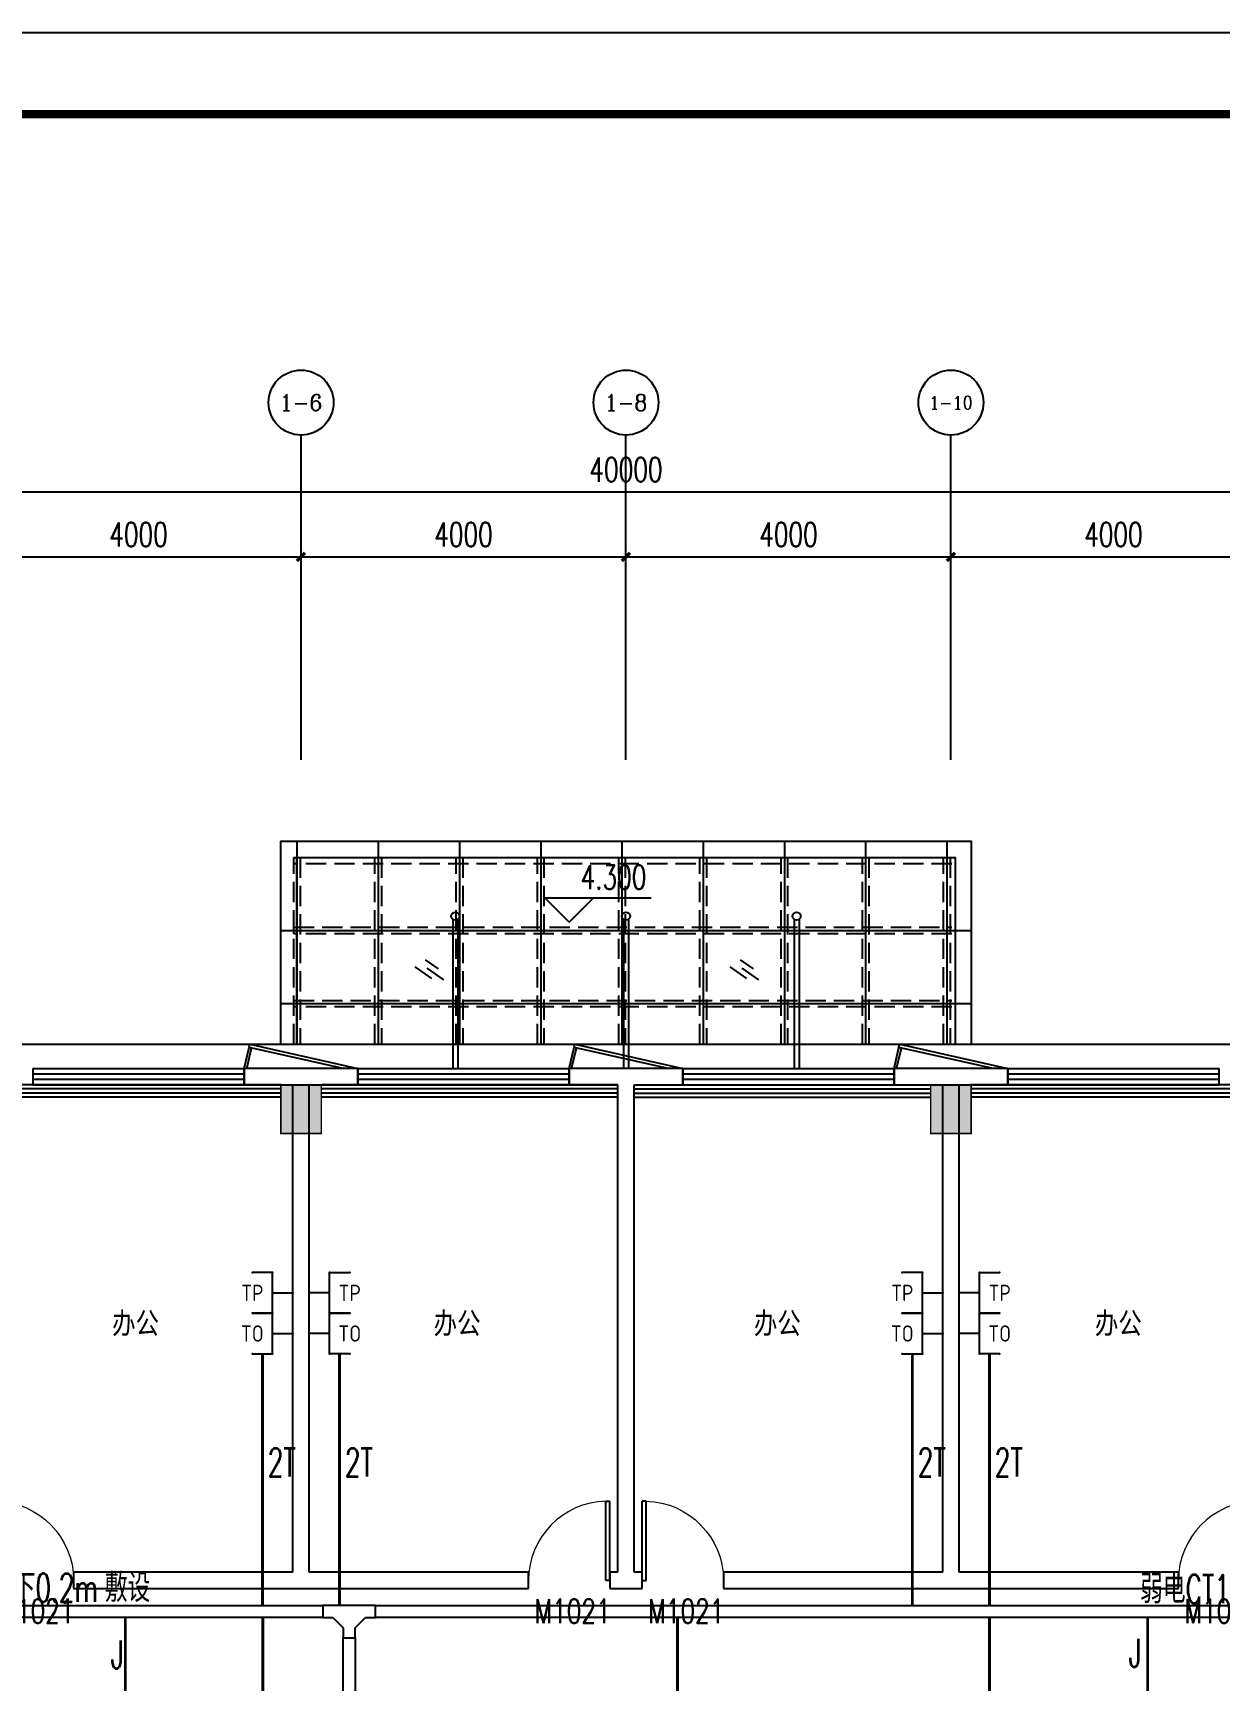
# Model space of a CAD drawing. Extents: x -6243262 to 3079315, y -2914302 to 172723.
# Drawn here: x -5767781 to -5753181, y -778051 to -757772 of the extents above; entities that cross this region are included whole.
import ezdxf
from ezdxf.enums import TextEntityAlignment as Align

# ---------------------------------------------------------------- set-up
doc = ezdxf.new("R2010")
doc.units = 0
doc.header["$LTSCALE"] = 1000
doc.linetypes.add('DASH', pattern=[0.35, 0.25, -0.1])
for name, color, linetype in [('0-柱网', 2, 'Continuous'), ('0-铝板', 32, 'Continuous'), ('A-FLOR-OTHER1-ON', 253, 'Continuous'), ('AXIS', 3, 'Continuous'), ('AXIS_TEXT', 7, 'Continuous'), ('CABLETRAY', 4, 'Continuous'), ('DIM_ELEV', 3, 'Continuous'), ('EQUIP-通讯', 3, 'Continuous'), ('J-DOOR-窗', 126, 'Continuous'), ('J-ELEV-立面栏杆', 36, 'Continuous'), ('PUB_TEXT', 7, 'Continuous'), ('PUB_TITLE', 4, 'Continuous'), ('STAIR', 2, 'Continuous'), ('TEL_TEXT', 7, 'Continuous'), ('WALL', 9, 'Continuous'), ('WINDOW', 4, 'Continuous'), ('WINDOW_TEXT', 7, 'Continuous'), ('WIRE-通讯', 4, 'Continuous'), ('门窗开启', 8, 'Continuous')]:
    doc.layers.add(name, color=color, linetype=linetype)
doc.styles.add('-宋体', font='', dxfattribs={"width": 0.8})
doc.styles.add('_TCH_AXIS', font='COMPLEX', dxfattribs={"bigfont": 'GBCBIG'})
doc.styles.add('_TCH_DIM', font='SIMPLEX', dxfattribs={"bigfont": 'GBCBIG'})
doc.styles.add('_TCH_DIM_T3', font='SIMPLEX', dxfattribs={"width": 0.705882, "bigfont": 'GBCBIG'})
doc.styles.add('_TCH_WINDOW', font='SIMPLEX', dxfattribs={"height": 3.5, "bigfont": 'GBCBIG'})
doc.styles.add('_TEL_ATTDEF', font='gbenor', dxfattribs={"bigfont": 'gbcbig'})
doc.styles.add('_TEL_DIM', font='SIMPLEX', dxfattribs={"width": 0.8, "height": 3.5, "bigfont": 'HZTXT'})
doc.styles.add('COMPLEX', font='COMPLEX')
doc.styles.get('-宋体').set_extended_font_data('SimSun')
doc.dimstyles.new('_TCH_ARCH&&100', dxfattribs={"dimtxt": 297.5, "dimasz": 100, "dimexe": 250, "dimexo": 300, "dimgap": 126.25, "dimtad": 1, "dimdec": 0, "dimzin": 0, "dimdsep": 46, "dimtxsty": '_TCH_DIM_T3', "dimblk": 'ARCHTICK', "dimcen": 0.09, "dimclrt": 7, "dimazin": 2, "dimtfac": 1, "dimtdec": 0, "dimtix": 1, "dimtmove": 2, "dimatfit": 3, "dimfxl": 0, "dimtolj": 1, "dimtzin": 0, "dimarcsym": 0})

# ---------------------------------------------------------------- blocks, each defined once
blk = doc.blocks.new('1#柱网')
at = {"layer": '0-柱网'}
for points in [[(509855, 93967), (509855, 93367), (510355, 93367), (510355, 93967)], [(517855, 93967), (517855, 93367), (518355, 93367), (518355, 93967)]]:
    blk.add_hatch(color=0, dxfattribs=at).paths.add_polyline_path(points)
at = {"layer": '0-柱网', "color": 0, "const_width": 20}
for points in [[(509855, 93967), (509855, 93367), (510355, 93367), (510355, 93967), (509855, 93967)], [(517855, 93967), (517855, 93367), (518355, 93367), (518355, 93967), (517855, 93967)]]:
    blk.add_lwpolyline(points, dxfattribs=at)
blk = doc.blocks.new('A$C22252488')
at = {"layer": '0-铝板', "color": 0}
blk.add_lwpolyline([(1218, 0), (60, 261), (69, 300), (1400, 0)], dxfattribs=at)
at = {"layer": 'WINDOW', "color": 0}
for points in [[(0, 0), (60, 261)], [(31, 0), (90, 254)]]:
    blk.add_lwpolyline(points, dxfattribs=at)
blk = doc.blocks.new('01')
at = {"layer": 'A-FLOR-OTHER1-ON', "color": 0}
for points in [[(-34500, 150), (-31850, 150)], [(-34500, 0), (-31850, 0)], [(-31350, 150), (-27700, 150)], [(-31350, 0), (-27700, 0)], [(-23850, 150), (-27500, 150)], [(-23850, 0), (-27500, 0)], [(-19700, 150), (-23350, 150)], [(-19700, 0), (-23350, 0)], [(-19500, 150), (-15850, 150)], [(-19500, 0), (-15850, 0)], [(-11700, 150), (-15350, 150)], [(-11700, 0), (-15350, 0)], [(-11500, 150), (-7850, 150)], [(-11500, 0), (-7850, 0)], [(-3700, 150), (-7350, 150)], [(-3700, 0), (-7350, 0)], [(-3500, 150), (0, 150)], [(-3500, 0), (0, 0)]]:
    blk.add_lwpolyline(points, dxfattribs=at)
at = {"layer": 'STAIR', "color": 0}
for points in [[(-34500, 100), (-31850, 100)], [(-34500, 50), (-31850, 50)], [(-31350, 100), (-27700, 100)], [(-31350, 50), (-27700, 50)], [(-23850, 100), (-27500, 100)], [(-23850, 50), (-27500, 50)], [(-19700, 100), (-23350, 100)], [(-19700, 50), (-23350, 50)], [(-19500, 100), (-15850, 100)], [(-19500, 50), (-15850, 50)], [(-11700, 100), (-15350, 100)], [(-11700, 50), (-15350, 50)], [(-11500, 100), (-7850, 100)], [(-11500, 50), (-7850, 50)], [(-3700, 100), (-7350, 100)], [(-3700, 50), (-7350, 50)], [(-3500, 100), (0, 100)], [(-3500, 50), (0, 50)]]:
    blk.add_lwpolyline(points, dxfattribs=at)
blk = doc.blocks.new('_AXISO')
at = {"color": 0}
blk.add_circle((0, 0), 0.5, dxfattribs=at)
at = {"layer": 'AXIS_TEXT', "color": 0, "style": 'COMPLEX', "width": 1.041667}
blk.add_attdef('A', text='', height=0.56, dxfattribs=at).set_placement((-0.25, -0.28), (0.25, -0.28), align=Align.FIT)
blk = doc.blocks.new('$DorLib2D$00000001')
at = {"color": 0}
for p, q in [((0.45, 0.975), (0.5, 0.975)), ((0.45, 0), (0.45, 0.975)), ((0.5, 0), (0.5, 0.975)), ((0.5, 0), (0.45, 0))]:
    blk.add_line(p, q, dxfattribs=at)
at = {"color": 0, "lineweight": 13}
blk.add_arc((0.475, 0), 0.975, 91.4693, 180, dxfattribs=at)
blk = doc.blocks.new('_ArchTick')
at = {"color": 0, "linetype": 'ByBlock', "const_width": 0.4}
blk.add_lwpolyline([(-0.5, -0.5), (0.5, 0.5)], dxfattribs=at)
blk = doc.blocks.new('*D97')
at = {"layer": 'AXIS', "color": 0, "lineweight": -2, "transparency": 16777216}
for p, q in [((1357095, -767052), (1357095, -763802)), ((1397095, -767052), (1397095, -763802)), ((1357095, -764052), (1397095, -764052))]:
    blk.add_line(p, q, dxfattribs=at)
at = {"layer": 'Defpoints', "color": 0, "transparency": 16777216}
for p in [(1397095, -764052), (1357095, -767352), (1397095, -767352)]:
    blk.add_point(p, dxfattribs=at)
at = {"layer": 'AXIS', "color": 0, "lineweight": -2, "transparency": 16777216, "xscale": 100, "yscale": 100, "zscale": 100, "rotation": 180}
blk.add_blockref('_ArchTick', (1357095, -764052), dxfattribs=at)
at = {"layer": 'AXIS', "color": 0, "lineweight": -2, "transparency": 16777216, "xscale": 100, "yscale": 100, "zscale": 100}
blk.add_blockref('_ArchTick', (1397095, -764052), dxfattribs=at)
at = {"layer": 'AXIS', "color": 7, "transparency": 16777216, "insert": (1377095, -763777), "char_height": 297.5, "attachment_point": 5, "style": '_TCH_DIM_T3'}
blk.add_mtext('\\A1;40000', dxfattribs=at)
blk = doc.blocks.new('*D101')
at = {"layer": 'AXIS', "color": 0, "lineweight": -2, "transparency": 16777216}
for p, q in [((1381095, -767052), (1381095, -764602)), ((1385095, -767052), (1385095, -764602)), ((1381095, -764852), (1385095, -764852))]:
    blk.add_line(p, q, dxfattribs=at)
at = {"layer": 'Defpoints', "color": 0, "transparency": 16777216}
for p in [(1385095, -764852), (1381095, -767352), (1385095, -767352)]:
    blk.add_point(p, dxfattribs=at)
at = {"layer": 'AXIS', "color": 0, "lineweight": -2, "transparency": 16777216, "xscale": 100, "yscale": 100, "zscale": 100, "rotation": 180}
blk.add_blockref('_ArchTick', (1381095, -764852), dxfattribs=at)
at = {"layer": 'AXIS', "color": 0, "lineweight": -2, "transparency": 16777216, "xscale": 100, "yscale": 100, "zscale": 100}
blk.add_blockref('_ArchTick', (1385095, -764852), dxfattribs=at)
at = {"layer": 'AXIS', "color": 7, "transparency": 16777216, "insert": (1383095, -764577), "char_height": 297.5, "attachment_point": 5, "style": '_TCH_DIM_T3'}
blk.add_mtext('\\A1;4000', dxfattribs=at)
blk = doc.blocks.new('*D102')
at = {"layer": 'AXIS', "color": 0, "lineweight": -2, "transparency": 16777216}
for p, q in [((1377095, -767052), (1377095, -764602)), ((1381095, -767052), (1381095, -764602)), ((1377095, -764852), (1381095, -764852))]:
    blk.add_line(p, q, dxfattribs=at)
at = {"layer": 'Defpoints', "color": 0, "transparency": 16777216}
for p in [(1381095, -764852), (1377095, -767352), (1381095, -767352)]:
    blk.add_point(p, dxfattribs=at)
at = {"layer": 'AXIS', "color": 0, "lineweight": -2, "transparency": 16777216, "xscale": 100, "yscale": 100, "zscale": 100, "rotation": 180}
blk.add_blockref('_ArchTick', (1377095, -764852), dxfattribs=at)
at = {"layer": 'AXIS', "color": 0, "lineweight": -2, "transparency": 16777216, "xscale": 100, "yscale": 100, "zscale": 100}
blk.add_blockref('_ArchTick', (1381095, -764852), dxfattribs=at)
at = {"layer": 'AXIS', "color": 7, "transparency": 16777216, "insert": (1379095, -764577), "char_height": 297.5, "attachment_point": 5, "style": '_TCH_DIM_T3'}
blk.add_mtext('\\A1;4000', dxfattribs=at)
blk = doc.blocks.new('*D103')
at = {"layer": 'AXIS', "color": 0, "lineweight": -2, "transparency": 16777216}
for p, q in [((1373095, -767052), (1373095, -764602)), ((1377095, -767052), (1377095, -764602)), ((1373095, -764852), (1377095, -764852))]:
    blk.add_line(p, q, dxfattribs=at)
at = {"layer": 'Defpoints', "color": 0, "transparency": 16777216}
for p in [(1377095, -764852), (1373095, -767352), (1377095, -767352)]:
    blk.add_point(p, dxfattribs=at)
at = {"layer": 'AXIS', "color": 0, "lineweight": -2, "transparency": 16777216, "xscale": 100, "yscale": 100, "zscale": 100, "rotation": 180}
blk.add_blockref('_ArchTick', (1373095, -764852), dxfattribs=at)
at = {"layer": 'AXIS', "color": 0, "lineweight": -2, "transparency": 16777216, "xscale": 100, "yscale": 100, "zscale": 100}
blk.add_blockref('_ArchTick', (1377095, -764852), dxfattribs=at)
at = {"layer": 'AXIS', "color": 7, "transparency": 16777216, "insert": (1375095, -764577), "char_height": 297.5, "attachment_point": 5, "style": '_TCH_DIM_T3'}
blk.add_mtext('\\A1;4000', dxfattribs=at)
blk = doc.blocks.new('*D104')
at = {"layer": 'AXIS', "color": 0, "lineweight": -2, "transparency": 16777216}
for p, q in [((1369095, -767052), (1369095, -764602)), ((1373095, -767052), (1373095, -764602)), ((1369095, -764852), (1373095, -764852))]:
    blk.add_line(p, q, dxfattribs=at)
at = {"layer": 'Defpoints', "color": 0, "transparency": 16777216}
for p in [(1373095, -764852), (1369095, -767352), (1373095, -767352)]:
    blk.add_point(p, dxfattribs=at)
at = {"layer": 'AXIS', "color": 0, "lineweight": -2, "transparency": 16777216, "xscale": 100, "yscale": 100, "zscale": 100, "rotation": 180}
blk.add_blockref('_ArchTick', (1369095, -764852), dxfattribs=at)
at = {"layer": 'AXIS', "color": 0, "lineweight": -2, "transparency": 16777216, "xscale": 100, "yscale": 100, "zscale": 100}
blk.add_blockref('_ArchTick', (1373095, -764852), dxfattribs=at)
at = {"layer": 'AXIS', "color": 7, "transparency": 16777216, "insert": (1371095, -764577), "char_height": 297.5, "attachment_point": 5, "style": '_TCH_DIM_T3'}
blk.add_mtext('\\A1;4000', dxfattribs=at)
blk = doc.blocks.new('$WINLIB2D$00000001')
at = {"color": 0}
for points in [[(-0.5, 0.5), (-0.5, -0.5)], [(-0.5, 0.5), (0.5, 0.5)], [(0.5, -0.5), (0.5, 0.5)], [(0.5, 0.1667), (-0.5, 0.1667)], [(0.5, -0.1667), (-0.5, -0.1667)], [(-0.5, -0.5), (0.5, -0.5)]]:
    blk.add_lwpolyline(points, dxfattribs=at)
blk = doc.blocks.new('$equip$00001847')
for p, q in [((-0.5, 0.499), (-0.5, 0.999)), ((0.5, 0.999), (0.5, 0.499)), ((0.5, 0.499), (-0.5, 0.499)), ((0, 0.5), (0, 0))]:
    blk.add_line(p, q)
for p in [(-0.5, 0.999), (0.5, 0.999), (-0.5, 0.499), (0.5, 0.499), (0, 0)]:
    blk.add_point(p)
at = {"color": 7, "style": '_TEL_DIM'}
blk.add_attdef('$TEXT$', text='', height=0.4, dxfattribs=at).set_placement((0, 0.999), align=Align.MIDDLE_CENTER)
at = {"color": 7, "style": '_TEL_DIM', "flags": 1}
blk.add_attdef('A', text='', height=0.00002, dxfattribs=at).set_placement((0, 0), align=Align.MIDDLE_CENTER)
blk = doc.blocks.new('$equip$00001867')
for p, q in [((-0.5, 0.499), (-0.5, 0.999)), ((0.5, 0.999), (0.5, 0.499)), ((0.5, 0.499), (-0.5, 0.499)), ((0, 0.5), (0, 0))]:
    blk.add_line(p, q)
for p in [(-0.5, 0.999), (0.5, 0.999), (-0.5, 0.499), (0.5, 0.499), (0, 0)]:
    blk.add_point(p)
at = {"color": 7, "style": '_TEL_DIM'}
blk.add_attdef('$TEXT$', text='', height=0.4, dxfattribs=at).set_placement((0, 0.999), align=Align.MIDDLE_CENTER)
at = {"color": 7, "style": '_TEL_DIM', "flags": 1}
blk.add_attdef('A', text='', height=0.00002, dxfattribs=at).set_placement((0, 0), align=Align.MIDDLE_CENTER)
blk = doc.blocks.new('22')
at = {"color": 8}
for points in [[(1372845.1, -770852.2), (1372845.1, -768352.2), (1381345.1, -768352.2), (1381345.1, -770852.2)], [(1373045.1, -770852.2), (1373045.1, -768552.2), (1381145.1, -768552.2), (1381145.1, -770852.2)], [(1374965.1, -769314.4), (1374965.1, -771152.2)], [(1375025.1, -769314.4), (1375025.1, -771152.2)], [(1377065.1, -769314.4), (1377065.1, -771152.2)], [(1377125.1, -769314.4), (1377125.1, -771152.2)], [(1379165.1, -769314.4), (1379165.1, -771152.2)], [(1379225.1, -769314.4), (1379225.1, -771152.2)]]:
    blk.add_lwpolyline(points, dxfattribs=at)
for centre in [(1374995.1, -769274.4), (1377095.1, -769274.4), (1379195.1, -769274.4)]:
    blk.add_circle(centre, 50, dxfattribs=at)
at = {"layer": '0-铝板', "color": 8}
blk.add_lwpolyline([(1362195.1, -770852.2), (1397695.1, -770852.2), (1397695.1, -779352.2)], dxfattribs=at)
at = {"layer": 'AXIS', "color": 8}
for p, q in [((1373095.1, -767352.2), (1373095.1, -763352.2)), ((1377095.1, -767352.2), (1377095.1, -763352.2)), ((1381095.1, -767352.2), (1381095.1, -763352.2))]:
    blk.add_line(p, q, dxfattribs=at)
at = {"layer": 'DIM_ELEV', "color": 8}
for p, q in [((1376396, -769348.8), (1376096, -769048.8)), ((1376096, -769048.8), (1377405.9, -769048.8)), ((1376396, -769348.8), (1376696, -769048.8))]:
    blk.add_line(p, q, dxfattribs=at)
at = {"layer": 'J-DOOR-窗', "color": 8}
for p, q in [((1372845.1, -770852.2), (1372845.1, -768352.2)), ((1372845.1, -768352.2), (1381345.1, -768352.2))]:
    blk.add_line(p, q, dxfattribs=at)
for points in [[(1373045.1, -768352.2), (1373045.1, -770852.2)], [(1374045.1, -768352.2), (1374045.1, -770852.2)], [(1375045.1, -768352.2), (1375045.1, -770852.2)], [(1376045.1, -768352.2), (1376045.1, -770852.2)], [(1377045.1, -768352.2), (1377045.1, -770852.2)], [(1378045.1, -768352.2), (1378045.1, -770852.2)], [(1379045.1, -768352.2), (1379045.1, -770852.2)], [(1380045.1, -768352.2), (1380045.1, -770852.2)], [(1381045.1, -768352.2), (1381045.1, -770852.2)], [(1381345.1, -768352.2), (1381345.1, -770852.2)], [(1372845.1, -769452.2), (1381345.1, -769452.2)], [(1372845.1, -770352.2), (1381345.1, -770352.2)]]:
    blk.add_lwpolyline(points, dxfattribs=at)
at = {"layer": 'J-ELEV-立面栏杆', "color": 8, "linetype": 'DASH'}
for points in [[(1373005.1, -770852.2), (1373005.1, -768552.2), (1373085.1, -768552.2), (1373085.1, -770852.2)], [(1381105.1, -768632.2), (1373005.1, -768632.2), (1373005.1, -768552.2), (1381105.1, -768552.2)], [(1374005.1, -770852.2), (1374005.1, -768552.2), (1374085.1, -768552.2), (1374085.1, -770852.2)], [(1375005.1, -770852.2), (1375005.1, -768552.2), (1375085.1, -768552.2), (1375085.1, -770852.2)], [(1376005.1, -770852.2), (1376005.1, -768552.2), (1376085.1, -768552.2), (1376085.1, -770852.2)], [(1377005.1, -770852.2), (1377005.1, -768552.2), (1377085.1, -768552.2), (1377085.1, -770852.2)], [(1378005.1, -770852.2), (1378005.1, -768552.2), (1378085.1, -768552.2), (1378085.1, -770852.2)], [(1379005.1, -770852.2), (1379005.1, -768552.2), (1379085.1, -768552.2), (1379085.1, -770852.2)], [(1380005.1, -770852.2), (1380005.1, -768552.2), (1380085.1, -768552.2), (1380085.1, -770852.2)], [(1381005.1, -770852.2), (1381005.1, -768552.2), (1381085.1, -768552.2), (1381085.1, -770852.2)], [(1381105.1, -769492.2), (1373005.1, -769492.2), (1373005.1, -769412.2), (1381105.1, -769412.2)], [(1381105.1, -770392.2), (1373005.1, -770392.2), (1373005.1, -770312.2), (1381105.1, -770312.2)]]:
    blk.add_lwpolyline(points, dxfattribs=at)
at = {"layer": 'WALL', "color": 8}
for p, q in [((1373795.1, -771152.2), (1372395.1, -771152.2)), ((1372395.1, -771152.2), (1372395.1, -771352.2)), ((1373795.1, -771352.2), (1373795.1, -771152.2)), ((1377095.1, -771152.2), (1376395.1, -771152.2)), ((1376395.1, -771152.2), (1376395.1, -771352.2)), ((1377795.1, -771152.2), (1377095.1, -771152.2)), ((1377795.1, -771352.2), (1377795.1, -771152.2)), ((1381795.1, -771152.2), (1380395.1, -771152.2)), ((1380395.1, -771152.2), (1380395.1, -771352.2)), ((1381795.1, -771352.2), (1381795.1, -771152.2)), ((1372395.1, -771352.2), (1373795.1, -771352.2)), ((1372995.1, -777352.2), (1372995.1, -771352.2)), ((1372995.1, -771352.2), (1373195.1, -771352.2)), ((1373195.1, -777352.2), (1373195.1, -771352.2)), ((1376395.1, -771352.2), (1376995.1, -771352.2)), ((1376995.1, -777352.2), (1376995.1, -771352.2)), ((1377195.1, -777352.2), (1377195.1, -771352.2)), ((1377195.1, -771352.2), (1377795.1, -771352.2)), ((1380395.1, -771352.2), (1381795.1, -771352.2)), ((1380995.1, -777352.2), (1380995.1, -771352.2)), ((1380995.1, -771352.2), (1381195.1, -771352.2)), ((1381195.1, -777352.2), (1381195.1, -771352.2)), ((1372995.1, -777352.2), (1370295.1, -777352.2)), ((1370295.1, -777352.2), (1370295.1, -777552.2)), ((1375895.1, -777352.2), (1373195.1, -777352.2)), ((1375895.1, -777552.2), (1375895.1, -777352.2)), ((1376995.1, -777352.2), (1376895.1, -777352.2)), ((1376895.1, -777352.2), (1376895.1, -777552.2)), ((1377295.1, -777352.2), (1377195.1, -777352.2)), ((1377295.1, -777552.2), (1377295.1, -777352.2)), ((1380995.1, -777352.2), (1378295.1, -777352.2)), ((1378295.1, -777352.2), (1378295.1, -777552.2)), ((1383895.1, -777352.2), (1381195.1, -777352.2)), ((1383895.1, -777552.2), (1383895.1, -777352.2)), ((1370295.1, -777552.2), (1373095.1, -777552.2)), ((1373095.1, -777552.2), (1375895.1, -777552.2)), ((1376895.1, -777552.2), (1377095.1, -777552.2)), ((1377095.1, -777552.2), (1377295.1, -777552.2)), ((1378295.1, -777552.2), (1381095.1, -777552.2)), ((1381095.1, -777552.2), (1383895.1, -777552.2))]:
    blk.add_line(p, q, dxfattribs=at)
at = {"layer": '门窗开启', "color": 8}
for points in [[(1374495, -769897.7), (1374701.9, -770041.4)], [(1374622.5, -769812.6), (1374783.7, -769924.6)], [(1374643.7, -769916.1), (1374850.6, -770059.9)], [(1378372.4, -769897.7), (1378579.3, -770041.4)], [(1378499.8, -769812.6), (1378661, -769924.6)], [(1378521, -769916.1), (1378727.9, -770059.9)]]:
    blk.add_lwpolyline(points, dxfattribs=at)
at = {"color": 8}
blk.add_blockref('01', (1396695.1, -771502.2), dxfattribs=at)
at = {"layer": '0-柱网', "color": 8}
blk.add_blockref('1#柱网', (862990.1, -865319.4), dxfattribs=at)
at = {"layer": '0-铝板', "color": 8}
for p in [(1372395.1, -771152.2), (1376395.1, -771152.2), (1380395.1, -771152.2)]:
    blk.add_blockref('A$C22252488', p, dxfattribs=at)
at = {"layer": 'AXIS', "color": 8}
ref = blk.add_blockref('_AXISO', (1373095.1, -762952.2), dxfattribs=dict(at, xscale=800, yscale=800, zscale=800))
ref.add_attrib('A', '1-6', dxfattribs={"layer": 'AXIS_TEXT', "height": 199.75, "style": '_TCH_AXIS'}).set_placement((1372833.5, -763052.1), (1373356.7, -763052.1), align=Align.FIT)
ref = blk.add_blockref('_AXISO', (1377095.1, -762952.2), dxfattribs=dict(at, xscale=800, yscale=800, zscale=800))
ref.add_attrib('A', '1-8', dxfattribs={"layer": 'AXIS_TEXT', "height": 199.75, "style": '_TCH_AXIS'}).set_placement((1376833.5, -763052.1), (1377356.7, -763052.1), align=Align.FIT)
ref = blk.add_blockref('_AXISO', (1381095.1, -762952.2), dxfattribs=dict(at, xscale=800, yscale=800, zscale=800))
ref.add_attrib('A', '1-10', dxfattribs={"layer": 'AXIS_TEXT', "height": 160.91, "style": '_TCH_AXIS'}).set_placement((1380826.9, -763032.6), (1381363.3, -763032.6), align=Align.FIT)
at = {"layer": 'WINDOW', "color": 8, "xscale": -2600, "yscale": -200, "zscale": -2600, "rotation": 180}
for p in [(1371095.1, -771252.2), (1375095.1, -771252.2), (1379095.1, -771252.2), (1383095.1, -771252.2)]:
    blk.add_blockref('$WINLIB2D$00000001', p, dxfattribs=at)
at = {"layer": 'WINDOW', "color": 8}
ref = blk.add_blockref('$DorLib2D$00000001', (1369795.1, -777452.2), dxfattribs=dict(at, xscale=1000, yscale=-1000, zscale=1000, rotation=180))
ref.add_attrib('A', 'M1021', (1369370.1, -777980.8), dxfattribs={"layer": 'WINDOW_TEXT', "color": 8, "height": 297.5, "style": '_TCH_WINDOW', "width": 0.705882})
ref = blk.add_blockref('$DorLib2D$00000001', (1376395.1, -777452.2), dxfattribs=dict(at, xscale=-1000, yscale=-1000, zscale=-1000, rotation=180))
ref.add_attrib('A', 'M1021', (1375970.1, -777980.8), dxfattribs={"layer": 'WINDOW_TEXT', "color": 8, "height": 297.5, "style": '_TCH_WINDOW', "width": 0.705882})
ref = blk.add_blockref('$DorLib2D$00000001', (1377795.1, -777452.2), dxfattribs=dict(at, xscale=1000, yscale=-1000, zscale=1000, rotation=180))
ref.add_attrib('A', 'M1021', (1377370.1, -777980.8), dxfattribs={"layer": 'WINDOW_TEXT', "color": 8, "height": 297.5, "style": '_TCH_WINDOW', "width": 0.705882})
ref = blk.add_blockref('$DorLib2D$00000001', (1384395.1, -777452.2), dxfattribs=dict(at, xscale=-1000, yscale=-1000, zscale=-1000, rotation=180))
ref.add_attrib('A', 'M1021', (1383970.1, -777980.8), dxfattribs={"layer": 'WINDOW_TEXT', "color": 8, "height": 297.5, "style": '_TCH_WINDOW', "width": 0.705882})
at = {"layer": 'DIM_ELEV', "color": 7, "style": '_TCH_DIM', "width": 0.705882}
blk.add_text('4.300', height=297.5, dxfattribs=at).set_placement((1376535.9, -768943.8))
at = {"layer": 'PUB_TEXT', "color": 8, "style": '-宋体', "width": 0.8}
for p in [(1370769.5, -774417.6), (1374727.7, -774417.6), (1378669.9, -774417.6), (1382867.3, -774417.6)]:
    blk.add_text('办公', height=264.35, dxfattribs=at).set_placement(p)
at = {"layer": 'AXIS', "color": 8}
for p1, p2, distance, picture, middle in [((1357095.1, -767352.2), (1397095.1, -767352.2), 3300, '*D97', (1377095.1, -763777.2)), ((1369095.1, -767352.2), (1373095.1, -767352.2), 2500, '*D104', (1371095.1, -764577.2)), ((1373095.1, -767352.2), (1377095.1, -767352.2), 2500, '*D103', (1375095.1, -764577.2)), ((1377095.1, -767352.2), (1381095.1, -767352.2), 2500, '*D102', (1379095.1, -764577.2)), ((1381095.1, -767352.2), (1385095.1, -767352.2), 2500, '*D101', (1383095.1, -764577.2))]:
    dim = blk.add_aligned_dim(p1=p1, p2=p2, distance=distance, dimstyle='_TCH_ARCH&&100', dxfattribs=at)
    dim.commit()
    dim.dimension.update_dxf_attribs({"geometry": picture, "text_midpoint": middle})

msp = doc.modelspace()

# ---------------------------------------------------------------- linework, layer by layer
at = {"layer": 'CABLETRAY'}
for p, q in [((-5779971.4, -777132.2), (-5764213.9, -777132.2)), ((-5763563.9, -777132.2), (-5764213.9, -777132.2)), ((-5764213.9, -777132.2), (-5764213.9, -777282.2)), ((-5764213.9, -777132.2), (-5764213.9, -777282.2)), ((-5763563.9, -777282.2), (-5763563.9, -777132.2)), ((-5763563.9, -777132.2), (-5740648.7, -777132.2)), ((-5763563.9, -777282.2), (-5763563.9, -777132.2)), ((-5764213.9, -777282.2), (-5779971.4, -777282.2)), ((-5764213.9, -777282.2), (-5764088.9, -777282.2)), ((-5764088.9, -777282.2), (-5763963.9, -777407.2)), ((-5763963.9, -777407.2), (-5763963.9, -777532.2)), ((-5763813.9, -777407.2), (-5763688.9, -777282.2)), ((-5763813.9, -777532.2), (-5763813.9, -777407.2)), ((-5763688.9, -777282.2), (-5763563.9, -777282.2)), ((-5740648.7, -777282.2), (-5763563.9, -777282.2)), ((-5763963.9, -777532.2), (-5763813.9, -777532.2)), ((-5763963.9, -779336.1), (-5763963.9, -777532.2)), ((-5763963.9, -777532.2), (-5763813.9, -777532.2)), ((-5763813.9, -777532.2), (-5763813.9, -779336.1))]:
    msp.add_line(p, q, dxfattribs=at)
at = {"layer": 'PUB_TITLE'}
msp.add_lwpolyline([(-5788013.8, -799772.5), (-5728613.8, -799772.5), (-5728613.8, -757772.5), (-5788013.8, -757772.5)], close=True, dxfattribs=at)
at = {"layer": 'PUB_TITLE', "const_width": 100}
msp.add_lwpolyline([(-5786513.8, -798772.5), (-5729613.8, -798772.5), (-5729613.8, -758772.5), (-5786513.8, -758772.5)], close=True, dxfattribs=at)
at = {"layer": 'WIRE-通讯', "linetype": 'Continuous', "const_width": 35}
for points in [[(-5764955.8, -777132.2), (-5764955.8, -774034.7)], [(-5764006.8, -777132.2), (-5764006.8, -774034.7)], [(-5756955.8, -777132.2), (-5756955.8, -774034.7)], [(-5756006.8, -777132.2), (-5756006.8, -774034.7)], [(-5766644.2, -778243.1), (-5766644.2, -777282.2)], [(-5764955.8, -781752.8), (-5764950.7, -777282.2)], [(-5759846.9, -783653.8), (-5759846.9, -777282.2)], [(-5756006.8, -781630.1), (-5756006.8, -777282.2)], [(-5754059.1, -778297.5), (-5754059.1, -777282.2)]]:
    msp.add_lwpolyline(points, dxfattribs=at)

# ---------------------------------------------------------------- block references
msp.add_blockref('22', (-7137576.4, 628.6))
at = {"layer": 'EQUIP-通讯'}
ref = msp.add_blockref('$equip$00001867', (-5764581.3, -773284.7), dxfattribs=dict(at, xscale=-500, yscale=500, zscale=500, rotation=90))
ref.add_attrib('$TEXT$', 'TP', dxfattribs={"layer": '0', "color": 7, "height": 200, "style": '_TEL_ATTDEF'}).set_placement((-5765080.8, -773284.7), align=Align.MIDDLE_CENTER)
ref = msp.add_blockref('$equip$00001867', (-5764381.3, -773284.7), dxfattribs=dict(at, xscale=500, yscale=500, zscale=500, rotation=270))
ref.add_attrib('$TEXT$', 'TP', dxfattribs={"layer": '0', "color": 7, "height": 200, "style": '_TEL_ATTDEF'}).set_placement((-5763881.8, -773284.7), align=Align.MIDDLE_CENTER)
ref = msp.add_blockref('$equip$00001867', (-5756581.3, -773284.7), dxfattribs=dict(at, xscale=-500, yscale=500, zscale=500, rotation=90))
ref.add_attrib('$TEXT$', 'TP', dxfattribs={"layer": '0', "color": 7, "height": 200, "style": '_TEL_ATTDEF'}).set_placement((-5757080.8, -773284.7), align=Align.MIDDLE_CENTER)
ref = msp.add_blockref('$equip$00001867', (-5756381.3, -773284.7), dxfattribs=dict(at, xscale=500, yscale=500, zscale=500, rotation=270))
ref.add_attrib('$TEXT$', 'TP', dxfattribs={"layer": '0', "color": 7, "height": 200, "style": '_TEL_ATTDEF'}).set_placement((-5755881.8, -773284.7), align=Align.MIDDLE_CENTER)
ref = msp.add_blockref('$equip$00001847', (-5764581.3, -773784.7), dxfattribs=dict(at, xscale=-500, yscale=500, zscale=500, rotation=90))
ref.add_attrib('$TEXT$', 'TO', dxfattribs={"layer": '0', "color": 7, "height": 200, "style": '_TEL_ATTDEF'}).set_placement((-5765080.8, -773784.7), align=Align.MIDDLE_CENTER)
ref = msp.add_blockref('$equip$00001847', (-5764381.3, -773784.7), dxfattribs=dict(at, xscale=500, yscale=500, zscale=500, rotation=270))
ref.add_attrib('$TEXT$', 'TO', dxfattribs={"layer": '0', "color": 7, "height": 200, "style": '_TEL_ATTDEF'}).set_placement((-5763881.8, -773784.7), align=Align.MIDDLE_CENTER)
ref = msp.add_blockref('$equip$00001847', (-5756581.3, -773784.7), dxfattribs=dict(at, xscale=-500, yscale=500, zscale=500, rotation=90))
ref.add_attrib('$TEXT$', 'TO', dxfattribs={"layer": '0', "color": 7, "height": 200, "style": '_TEL_ATTDEF'}).set_placement((-5757080.8, -773784.7), align=Align.MIDDLE_CENTER)
ref = msp.add_blockref('$equip$00001847', (-5756381.3, -773784.7), dxfattribs=dict(at, xscale=500, yscale=500, zscale=500, rotation=270))
ref.add_attrib('$TEXT$', 'TO', dxfattribs={"layer": '0', "color": 7, "height": 200, "style": '_TEL_ATTDEF'}).set_placement((-5755881.8, -773784.7), align=Align.MIDDLE_CENTER)

# ---------------------------------------------------------------- texts
at = {"layer": 'TEL_TEXT', "style": '_TEL_DIM'}
for s, width, p in [('2T', 0.64, (-5764890.2, -775545.3)), ('2T', 0.64, (-5763941.2, -775545.3)), ('2T', 0.64, (-5756890.2, -775545.3)), ('2T', 0.64, (-5755941.2, -775545.3)), ('，梁下', 0.8, (-5768590.1, -777089.9)), ('0.2m', 0.64, (-5767750.1, -777089.9)), ('敷设', 0.8, (-5766896.7, -777089.9)), ('弱电', 0.8, (-5754153.5, -777105.7)), ('CT100*50', 0.64, (-5753593.5, -777105.7)), ('J', 0.64, (-5766820.5, -777913.4)), ('J', 0.64, (-5754291.7, -777894))]:
    msp.add_text(s, height=350, dxfattribs=dict(at, width=width)).set_placement(p)

doc.saveas('drawing.dxf')
